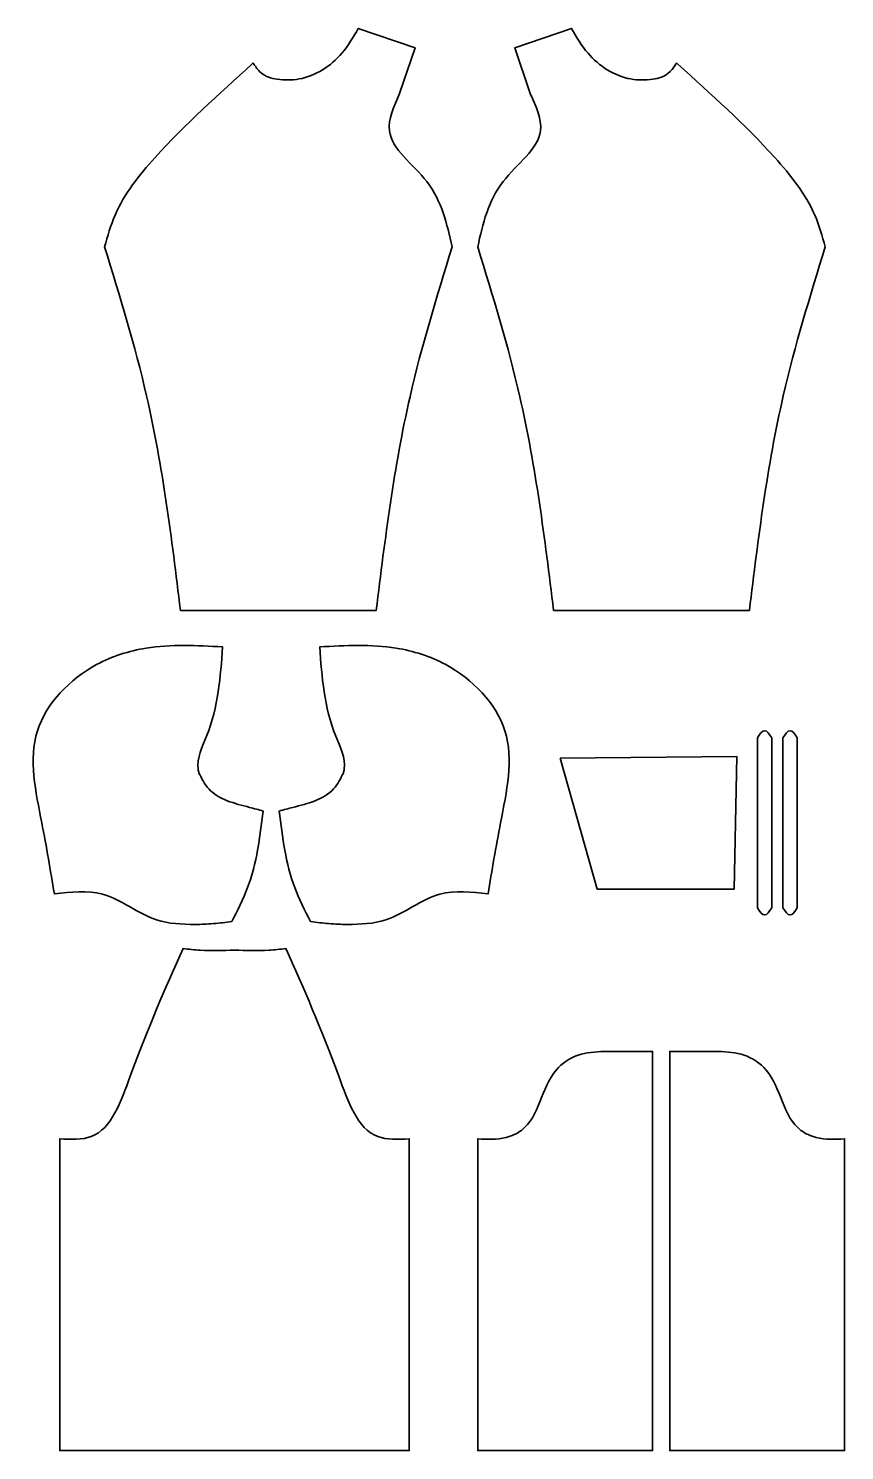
# Model space of a CAD drawing. Header units: millimetres. Extents: x 5 to 143, y -252 to -11.
import ezdxf

# ---------------------------------------------------------------- set-up
doc = ezdxf.new("R2010")
doc.units = ezdxf.units.MM
doc.header["$MEASUREMENT"] = 0
doc.layers.add('图层 1', color=7, linetype='Continuous', lineweight=0)

msp = doc.modelspace()

# ---------------------------------------------------------------- linework, layer by layer
at = {"layer": '图层 1', "color": 18, "lineweight": 35, "true_color": 0x040000}
for points, knots in [([(42.96, -16.61), (42.88, -16.68), (42.81, -16.75), (42.74, -16.81), (37.13, -21.94), (31.48, -26.93), (26.34, -32.64), (23.65, -35.62), (21.11, -38.79), (19.55, -42.41), (18.81, -44.13), (18.29, -45.95), (17.77, -47.76), (20.35, -56.14), (22.93, -64.51), (24.88, -73.02), (27.63, -84.97), (29.13, -97.18), (30.64, -109.4), (30.64, -109.4), (63.81, -109.4), (63.81, -109.4), (65.32, -97.23), (66.82, -85.08), (69.54, -73.18), (71.5, -64.61), (74.09, -56.19), (76.68, -47.76), (75.8, -43.89), (74.93, -40.01), (72.39, -36.73), (70.08, -33.75), (66.42, -31.27), (66.04, -28.1), (65.8, -26.17), (66.79, -23.99), (67.77, -21.81), (67.77, -21.81), (70.41, -14.05), (70.41, -14.05), (70.41, -14.05), (60.77, -10.77), (60.77, -10.77), (59.93, -12.23), (59.09, -13.69), (57.98, -14.98), (56.13, -17.15), (53.52, -18.84), (50.74, -19.33), (49.51, -19.55), (48.24, -19.53), (47, -19.36), (46.51, -19.3), (46.02, -19.21), (45.55, -19.03), (44.99, -18.81), (44.48, -18.47), (44.05, -18.05), (43.62, -17.62), (43.29, -17.12), (42.96, -16.61)], [0, 0, 0, 0, 1, 1, 1, 2, 2, 2, 3, 3, 3, 4, 4, 4, 5, 5, 5, 6, 6, 6, 7, 7, 7, 8, 8, 8, 9, 9, 9, 10, 10, 10, 11, 11, 11, 12, 12, 12, 13, 13, 13, 14, 14, 14, 15, 15, 15, 16, 16, 16, 17, 17, 17, 18, 18, 18, 19, 19, 19, 20, 20, 20, 20]), ([(114.73, -16.61), (114.81, -16.68), (114.88, -16.75), (114.95, -16.81), (120.56, -21.94), (126.21, -26.93), (131.35, -32.64), (134.04, -35.62), (136.58, -38.79), (138.14, -42.41), (138.88, -44.13), (139.4, -45.95), (139.92, -47.76), (137.34, -56.14), (134.76, -64.51), (132.81, -73.02), (130.06, -84.97), (128.56, -97.18), (127.05, -109.4), (127.05, -109.4), (93.88, -109.4), (93.88, -109.4), (92.37, -97.23), (90.87, -85.08), (88.15, -73.18), (86.19, -64.61), (83.6, -56.19), (81.01, -47.76), (81.89, -43.89), (82.76, -40.01), (85.31, -36.73), (87.61, -33.75), (91.27, -31.27), (91.65, -28.1), (91.89, -26.17), (90.9, -23.99), (89.92, -21.81), (89.92, -21.81), (87.28, -14.05), (87.28, -14.05), (87.28, -14.05), (96.92, -10.77), (96.92, -10.77), (97.76, -12.23), (98.6, -13.69), (99.71, -14.98), (101.56, -17.15), (104.17, -18.84), (106.95, -19.33), (108.18, -19.55), (109.45, -19.53), (110.69, -19.36), (111.18, -19.3), (111.67, -19.21), (112.14, -19.03), (112.7, -18.81), (113.21, -18.47), (113.64, -18.05), (114.07, -17.62), (114.4, -17.12), (114.73, -16.61)], [0, 0, 0, 0, 1, 1, 1, 2, 2, 2, 3, 3, 3, 4, 4, 4, 5, 5, 5, 6, 6, 6, 7, 7, 7, 8, 8, 8, 9, 9, 9, 10, 10, 10, 11, 11, 11, 12, 12, 12, 13, 13, 13, 14, 14, 14, 15, 15, 15, 16, 16, 16, 17, 17, 17, 18, 18, 18, 19, 19, 19, 20, 20, 20, 20]), ([(33.12, -162.66), (34.16, -162.62), (35.2, -162.57), (36.23, -162.49), (37.27, -162.4), (38.3, -162.28), (39.33, -162.16), (40.3, -160.26), (41.28, -158.37), (42.02, -156.39), (43.57, -152.28), (44.1, -147.85), (44.63, -143.41), (43.87, -143.2), (43.12, -143), (42.34, -142.79), (39.84, -142.14), (37.08, -141.47), (35.43, -139.65), (34.75, -138.89), (34.26, -137.93), (33.77, -136.98), (33.72, -136.75), (33.66, -136.51), (33.63, -136.29), (33.37, -134.4), (34.33, -132.56), (35.07, -130.7), (37.04, -125.75), (37.41, -120.67), (37.78, -115.59), (33.41, -115.36), (29.05, -115.13), (24.8, -115.81), (21.91, -116.27), (19.08, -117.15), (16.42, -118.6), (11.89, -121.06), (7.86, -125.14), (6.39, -129.82), (4.87, -134.67), (6.11, -140.15), (7.13, -145.4), (7.93, -149.52), (8.6, -153.49), (9.26, -157.46), (12.06, -157.12), (14.85, -156.79), (17.4, -157.48), (20.59, -158.35), (23.38, -160.82), (26.57, -161.86), (28.65, -162.53), (30.88, -162.6), (33.12, -162.66)], [0, 0, 0, 0, 1, 1, 1, 2, 2, 2, 3, 3, 3, 4, 4, 4, 5, 5, 5, 6, 6, 6, 7, 7, 7, 8, 8, 8, 9, 9, 9, 10, 10, 10, 11, 11, 11, 12, 12, 12, 13, 13, 13, 14, 14, 14, 15, 15, 15, 16, 16, 16, 17, 17, 17, 18, 18, 18, 18]), ([(58.9, -162.66), (57.86, -162.62), (56.82, -162.57), (55.79, -162.49), (54.75, -162.4), (53.72, -162.28), (52.69, -162.16), (51.71, -160.26), (50.74, -158.37), (49.99, -156.39), (48.45, -152.28), (47.92, -147.85), (47.39, -143.41), (48.14, -143.2), (48.9, -143), (49.68, -142.8), (52.18, -142.14), (54.94, -141.47), (56.59, -139.65), (57.27, -138.89), (57.76, -137.93), (58.25, -136.98), (58.3, -136.75), (58.35, -136.51), (58.39, -136.29), (58.65, -134.4), (57.69, -132.56), (56.94, -130.7), (54.98, -125.75), (54.6, -120.67), (54.23, -115.59), (58.6, -115.36), (62.97, -115.13), (67.22, -115.81), (70.11, -116.27), (72.94, -117.16), (75.6, -118.6), (80.13, -121.06), (84.16, -125.14), (85.63, -129.82), (87.15, -134.67), (85.9, -140.15), (84.89, -145.4), (84.09, -149.52), (83.42, -153.49), (82.76, -157.46), (79.96, -157.12), (77.17, -156.79), (74.61, -157.48), (71.43, -158.35), (68.64, -160.82), (65.44, -161.86), (63.37, -162.53), (61.13, -162.6), (58.9, -162.66)], [0, 0, 0, 0, 1, 1, 1, 2, 2, 2, 3, 3, 3, 4, 4, 4, 5, 5, 5, 6, 6, 6, 7, 7, 7, 8, 8, 8, 9, 9, 9, 10, 10, 10, 11, 11, 11, 12, 12, 12, 13, 13, 13, 14, 14, 14, 15, 15, 15, 16, 16, 16, 17, 17, 17, 18, 18, 18, 18]), ([(128.41, -159.81), (128.41, -159.81), (128.41, -131.01), (128.41, -131.01), (128.82, -130.4), (129.22, -129.79), (129.63, -129.79), (130.04, -129.79), (130.44, -130.4), (130.85, -131.01), (130.85, -131.01), (130.85, -159.81), (130.85, -159.81), (130.44, -160.42), (130.04, -161.03), (129.63, -161.03), (129.22, -161.03), (128.82, -160.42), (128.41, -159.81)], [0, 0, 0, 0, 1, 1, 1, 2, 2, 2, 3, 3, 3, 4, 4, 4, 5, 5, 5, 6, 6, 6, 6]), ([(135.18, -159.81), (135.18, -159.81), (135.18, -131.01), (135.18, -131.01), (134.77, -130.4), (134.37, -129.79), (133.96, -129.79), (133.55, -129.79), (133.15, -130.4), (132.74, -131.01), (132.74, -131.01), (132.74, -159.81), (132.74, -159.81), (133.15, -160.42), (133.55, -161.03), (133.96, -161.03), (134.37, -161.03), (134.77, -160.42), (135.18, -159.81)], [0, 0, 0, 0, 1, 1, 1, 2, 2, 2, 3, 3, 3, 4, 4, 4, 5, 5, 5, 6, 6, 6, 6]), ([(94.96, -134.44), (94.96, -134.44), (101.27, -156.65), (101.27, -156.65), (101.27, -156.65), (124.47, -156.65), (124.47, -156.65), (124.47, -156.65), (124.94, -134.17), (124.94, -134.17), (124.94, -134.17), (94.96, -134.44), (94.96, -134.44)], [0, 0, 0, 0, 1, 1, 1, 2, 2, 2, 3, 3, 3, 4, 4, 4, 4]), ([(39.79, -251.81), (39.79, -251.81), (69.41, -251.81), (69.41, -251.81), (69.41, -251.81), (69.41, -198.97), (69.41, -198.97), (67.5, -199.06), (65.6, -199.15), (64.07, -198.58), (60.59, -197.29), (59.03, -192.63), (57.47, -188.36), (54.47, -180.15), (51.49, -173.44), (48.5, -166.72), (47.53, -166.83), (46.57, -166.94), (45.6, -167), (43.67, -167.12), (41.73, -167.05), (39.79, -166.98), (37.85, -167.05), (35.91, -167.12), (33.98, -167), (33.01, -166.94), (32.05, -166.83), (31.08, -166.72), (28.09, -173.44), (25.11, -180.15), (22.11, -188.36), (20.55, -192.63), (18.99, -197.29), (15.51, -198.58), (13.98, -199.15), (12.08, -199.06), (10.17, -198.97), (10.17, -198.97), (10.17, -251.81), (10.17, -251.81), (10.17, -251.81), (39.79, -251.81), (39.79, -251.81)], [0, 0, 0, 0, 1, 1, 1, 2, 2, 2, 3, 3, 3, 4, 4, 4, 5, 5, 5, 6, 6, 6, 7, 7, 7, 8, 8, 8, 9, 9, 9, 10, 10, 10, 11, 11, 11, 12, 12, 12, 13, 13, 13, 14, 14, 14, 14]), ([(102.44, -184.15), (100.93, -184.23), (99.44, -184.3), (98.03, -184.78), (96.61, -185.26), (95.3, -186.16), (94.32, -187.32), (91.74, -190.36), (91.49, -195.21), (88.41, -197.53), (87.66, -198.1), (86.75, -198.51), (85.81, -198.75), (84.25, -199.15), (82.64, -199.06), (81.02, -198.97), (81.02, -198.97), (81.02, -251.81), (81.02, -251.81), (81.02, -251.81), (110.64, -251.81), (110.64, -251.81), (110.64, -251.81), (110.64, -184.15), (110.64, -184.15), (110.64, -184.15), (102.44, -184.15), (102.44, -184.15)], [0, 0, 0, 0, 1, 1, 1, 2, 2, 2, 3, 3, 3, 4, 4, 4, 5, 5, 5, 6, 6, 6, 7, 7, 7, 8, 8, 8, 9, 9, 9, 9]), ([(121.77, -184.15), (123.27, -184.22), (124.77, -184.3), (126.17, -184.78), (127.59, -185.26), (128.91, -186.16), (129.89, -187.32), (132.46, -190.36), (132.72, -195.21), (135.8, -197.53), (136.55, -198.1), (137.46, -198.51), (138.39, -198.75), (139.96, -199.15), (141.57, -199.06), (143.19, -198.97), (143.19, -198.97), (143.19, -251.81), (143.19, -251.81), (143.19, -251.81), (113.57, -251.81), (113.57, -251.81), (113.57, -251.81), (113.57, -184.15), (113.57, -184.15), (113.57, -184.15), (121.77, -184.15), (121.77, -184.15)], [0, 0, 0, 0, 1, 1, 1, 2, 2, 2, 3, 3, 3, 4, 4, 4, 5, 5, 5, 6, 6, 6, 7, 7, 7, 8, 8, 8, 9, 9, 9, 9])]:
    msp.add_open_spline(points, degree=3, knots=knots, dxfattribs=at)

doc.saveas('drawing.dxf')
